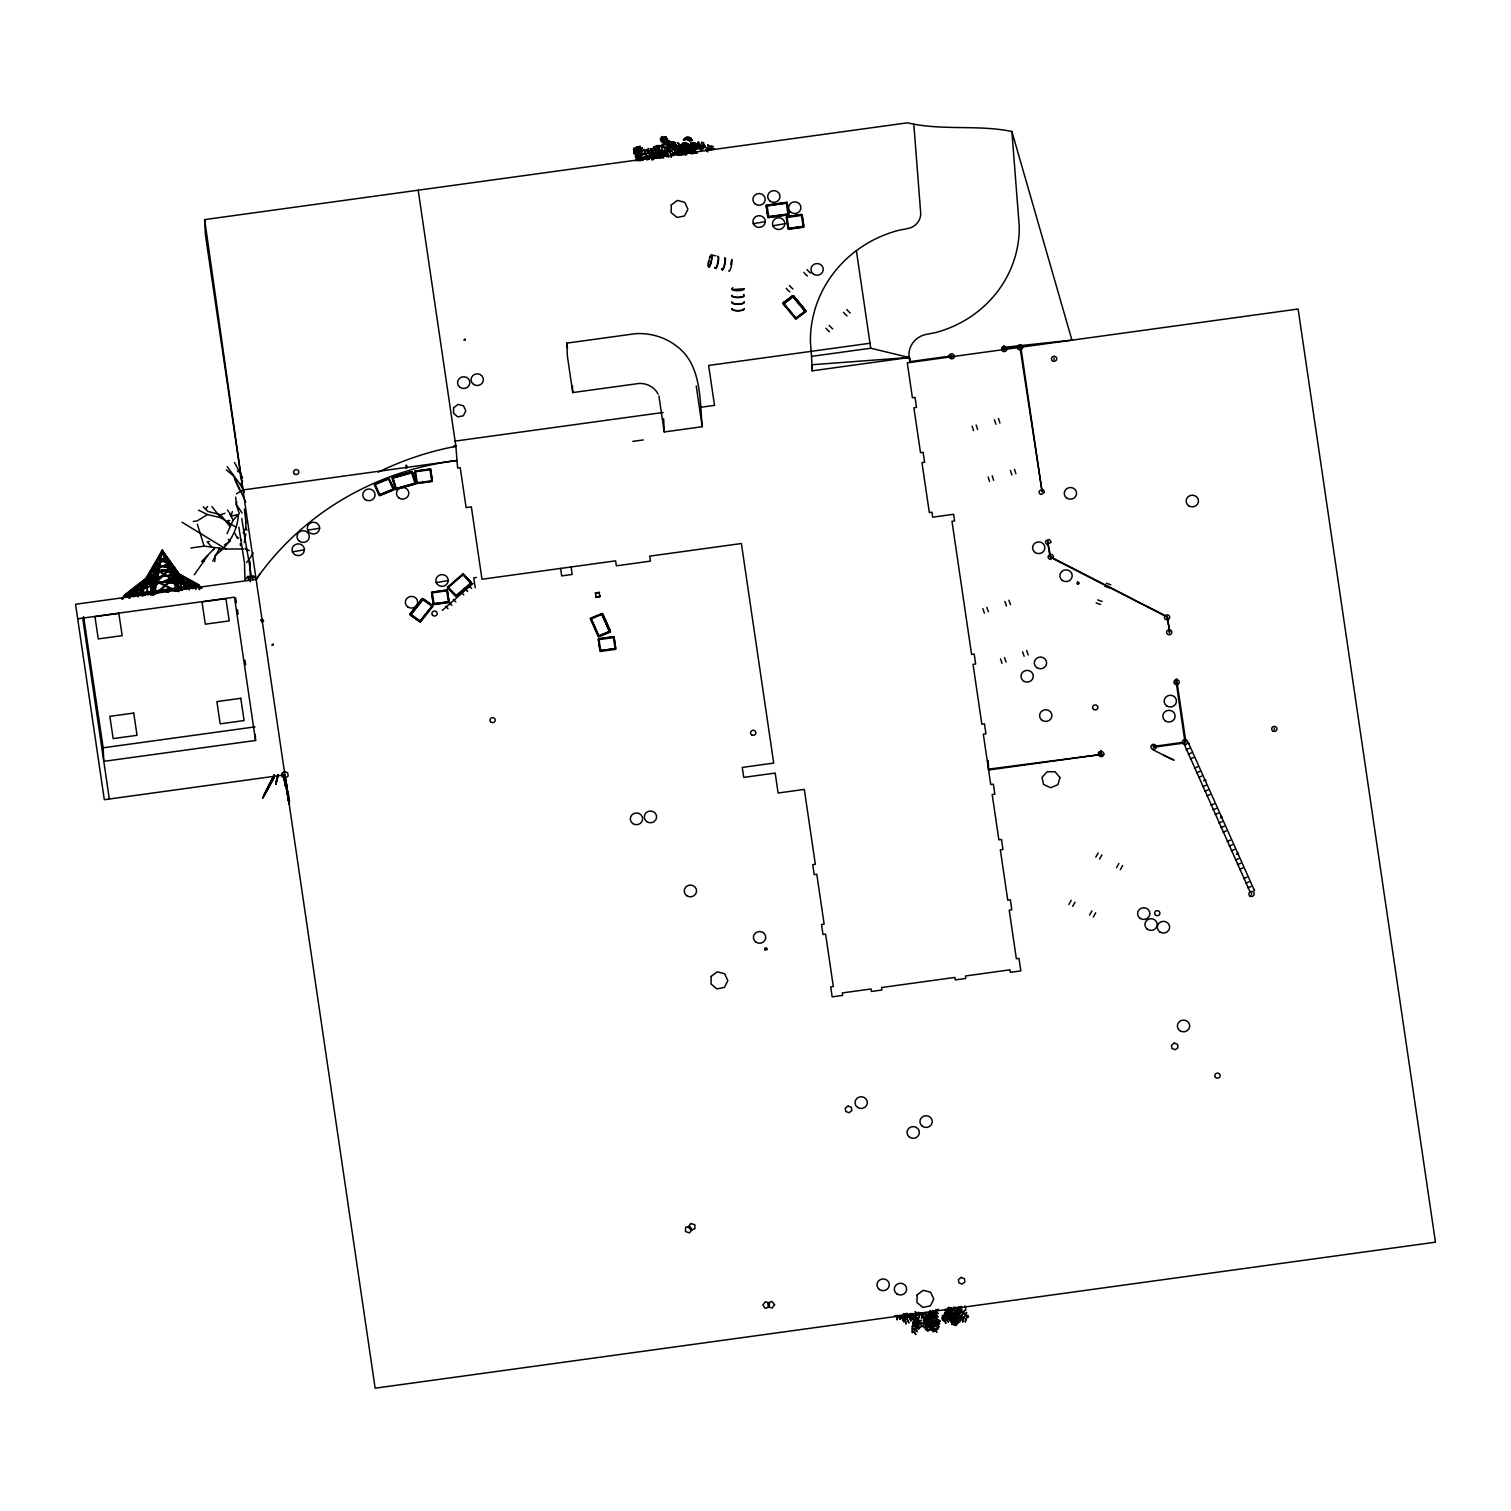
<?xml version="1.0" encoding="UTF-8"?>
<svg xmlns="http://www.w3.org/2000/svg" width="1511" height="1511" viewBox="0 0 1511 1511"><rect width="100%" height="100%" fill="white"/><g stroke="black" fill="none" stroke-linecap="round" stroke-linejoin="round"><path stroke-width="1.5" d="M250.259 581.811L250.108 562.602M677.004 155.104L677.022 154.084L679.629 155.142M688.091 147.077L690.508 148.531L689.318 146.85M150.666 594.314L150.987 585.021L145.944 579.714L148.248 595.07M150.836 595.617L151.213 584.323L146.321 579.053L149.57 573.368L152.838 595.277M156.162 568.986L155.765 580.092L153.536 577.108L153.744 566.568L157.824 570.648L155.954 579.903M156.351 568.419L156.596 561.072L157.937 570.044L153.858 565.888L156.426 561.374M242.024 512.928L236.434 504.466L236.793 501.898M214.732 561.639L215.204 555.293C228.652 545.905 237.491 530.928 238.436 514.477L231.089 516.176L232.335 511.568M245.783 533.836L244.272 542.676M135.499 595.542L136.236 587.401L132.25 590.518L130.607 596.751M135.99 594.087L136.632 587.118L138.105 596.939M667.05 156.917L668.145 154.386L668.731 157.238M650.013 157.73L650.108 156.747L647.01 159.354M1103.2 754.178L1100.933 756.293M142.544 596.203L145.585 578.826L124.544 595.164L121.749 598.828M159.184 570.157L162.187 550.363L145.604 578.77L124.544 595.164L124.733 596.354M955.877 1307.109L952.572 1310.056L954.499 1307.185M201.926 588.346L198.715 584.946L179.299 574.161L162.187 550.363L153.499 594.069L162.187 550.363L179.299 574.161L185.57 589.29M161.488 552.535L158.069 569.383L156.785 560.751L162.187 550.363L169.308 567.834L168.023 559.202L163.131 552.308M278.251 774.992L275.814 784.303L277.722 774.841L275.795 784.285L277.533 777.24M185.645 588.629L187.685 580.281L189.045 589.403M912.852 1313.437L912.625 1315.949L910.566 1316.515L911.322 1313.682L914.778 1316.157L914.079 1313.777M666.559 144.319L668.032 143.658L669.014 144.848M129.833 597.827L131.627 590.99L128.794 593.2L129.568 598.413M1204.191 780.016L1205.948 780.224L1203.908 780.809M730.682 264.406L731.758 259.382M953.913 1316.648L954.272 1318.178L955.386 1317.195M657.285 158.183L657.153 154.896L658.683 157.805L655.377 157.824M682.651 154.556L683.142 152.913L684.256 154.16M679.837 153.518L680.384 152.101L681.442 153.121M915.685 1314.797L915.307 1311.435M693.455 153.159L693.965 151.893L694.89 153.083M685.333 155.085L685.9 153.725L686.957 154.689M907.714 1313.909L908.413 1315.458L910.529 1313.663M638.001 160.846L639.417 159.052L639.417 160.6M677.457 148.852L677.495 150.949L678.439 148.739M652.204 160.015L652.752 158.768L653.904 159.599M269.751 783.472C285.825 756.463 250.467 822.305 269.751 783.472C244.99 834.015 294.588 734.025 264.066 795.202M227.084 533.553L233.147 520.143L238.436 514.477M912.077 1314.381L909.962 1313.682M689.148 146.813L688.563 149.06L689.998 146.189M693.927 152.989L694.833 149.608L691.679 153.574M945.735 1308.979L945.093 1310.301L946.453 1310.528L949.097 1308.148L947.737 1307.922M274.058 777.372L264.104 795.22L274.284 777.391M1071.223 900.273L1068.844 904.466M1098.176 852.903L1095.796 857.096M1075.001 902.199L1072.602 906.392M1101.953 854.848L1099.555 859.041M1091.943 910.906L1089.563 915.099M1118.895 863.536L1116.497 867.748M1095.702 912.833L1093.322 917.026M1122.654 865.482L1120.274 869.675M1077.607 582.037C1074.812 586.041 1082.254 582.944 1077.607 582.113M212.768 561.129L219.586 548.153M271.357 781.527L269.921 783.472M690.999 151.591L691.547 150.571L692.756 153.442M243.139 533.119L245.915 528.113L246.992 530.304M654.357 157.899L656.057 157.503M162.206 551.647L157.635 559.693L166.909 558.428L162.187 550.363L178.109 590.65L162.187 550.363M1050.787 556.917L1167.04 616.601L1169.684 632.184L1167.493 617.206L1049.918 557.03L1047.709 542.071L1050.919 557.748M244.366 492.284L240.476 484.823L242.629 481.121M1002.057 347.568L1001.736 350.061A2.644 2.512 -2.6 0 0 1005.193 351.383L1005.797 351.062A2.644 2.512 -2.6 0 0 1006.798 349.381L1005.759 347.058A2.644 2.512 -2.6 0 0 1002.057 347.568L1071.941 340.164L1011.879 131.476C977.447 124.393 941.58 130.966 907.525 122.807L204.646 219.605L205.307 234.073L375.144 1388.193L1435.45 1242.174L1298.119 309.018L907.28 362.848L912.417 397.771L915.043 397.412L916.516 407.384L913.891 407.762L920.501 452.658L923.127 452.299L924.6 462.29L921.974 462.649L929.322 512.55L931.928 512.191L932.665 517.178L953.63 514.288L954.612 520.936L951.987 521.295L971.573 654.376L974.198 654.017L975.653 663.99L973.046 664.349L981.848 724.241L984.473 723.882L985.946 733.855L983.321 734.214L990.725 784.53L993.35 784.171L994.824 794.163L992.198 794.522L998.865 839.852L1001.491 839.474L1002.945 849.465L1000.339 849.824L1007.743 900.14L1010.349 899.782L1011.822 909.754L1009.216 910.113L1016.374 958.767L1018.981 958.408L1020.832 970.893L1010.349 972.328L1009.971 969.835L965.435 975.974L965.793 978.467L955.311 979.902L954.952 977.409L881.593 987.514L881.952 990.007L871.469 991.462L871.11 988.968L842.288 992.935L842.647 995.428L832.164 996.863L830.71 986.891L833.316 986.532L825.61 934.138L822.985 934.497L821.531 924.505L824.137 924.146L816.79 874.246L814.183 874.605L812.71 864.632L815.336 864.273L804.305 789.422L778.108 793.029L775.181 773.065L743.733 777.391L742.26 767.418L773.708 763.093L741.391 543.526L649.692 556.142L650.429 561.129L616.356 565.832L615.619 560.845L481.99 579.242L471.356 506.884L466.106 507.602L460.232 467.673L457.606 468.051L455.85 446.085L418.188 190.197M930.757 1317.875L931.418 1316.761L928.302 1316.818L927.622 1317.932L928.849 1318.461M660.723 157.22L661.27 156.332L657.304 157.767M248.39 560.581L253.262 552.988M246.539 562.621L247.483 561.167M599.451 595.75C602.53 597.072 593.785 598.262 596.467 596.165M194.333 574.803L207.762 555.481M284.88 774.822L104.316 799.697L75.55 604.249L256.133 579.374L260.062 573.821M122.429 599.357L125.451 595.466L144.848 595.372M660.118 154.689L660.93 152.441L658.89 155.104M239.38 513.702L236.188 504.542L235.735 497.1M422.702 599.716L411.03 614.524L422.702 599.584L431.863 606.251L419.624 621.474L410.482 614.92L419.888 621.134M423.231 598.772L432.373 605.307M681.518 155.217L682.047 153.159L679.591 153.461L678.042 151.78L680.687 152.347L680.422 155.199M682.972 154.877L685.144 153.555L685.333 154.689M650.353 157.918L651.184 156.898L648.483 156.634M205.553 509.113L207.63 506.525M213.089 550.023L214.6 548.191L201.643 561.506L204.363 561.091M651.675 159.562L652.865 158.145M652.676 159.467L653.583 158.391M649.352 159.524L649.352 157.786L647.709 157.937L647.709 159.675M929.624 1319.84L932.778 1319.802M599.036 592.916L600.15 596.562M652.922 157.087L655.151 156.502L651.751 157.087L653.243 159.467M664.481 156.219L665.426 155.293L666.162 156.521M926.149 1324.448L923.863 1327.791L927.263 1325.638L926.205 1322.767L929.605 1320.633L927.32 1323.976M930.228 1325.902L929.945 1327.791M930.568 1310.528L929.567 1311.416L933.061 1312.096L934.062 1311.208L932.797 1310.415M157.465 592.841L165.247 586.041L175.446 591.33M442.345 610.35L457.323 597.261M458.135 596.543L473.113 583.454M448.503 587.552L456.813 595.957L471.168 583.454L456.228 595.598L470.582 583.095L462.857 574.917L447.842 587.855L455.566 595.901L448.181 587.571M463.499 574.218L471.224 582.264M689.507 152.12L688.6 152.894L689.696 153.612L691.339 152.762M657.795 155.463L656.095 157.654L658.229 156.842M125.829 594.975L162.093 582.151L179.299 574.161L198.715 584.946L199.414 589.554L198.715 584.946L124.544 595.164M129.908 591.802L132.741 589.592L135.707 590.971L129.606 592.048L127.207 593.917L134.573 591.349M138.521 585.097L142.204 582.245L152.687 580.81M783.284 303.824L795.938 318.103L804.966 311.209L793.029 296.685L784.001 303.579L793.029 296.817L804.966 311.209M932.759 1321.351L933.855 1320.557L931.116 1319.519M690.905 149.835L689.753 150.609L691.113 151.327L694.758 150.496L693.398 149.778M287.26 786.532L287.052 791.594L284.616 776.522L286.278 786.815M694.72 152.875L696.08 153.159M902.974 1315.552L899.782 1315.533M287.052 791.594L289.168 804.23L286.108 786.608M224.308 544.961L230.163 541.278L228.331 539.446M235.962 527.226L220.625 517.669L207.385 514.533L197.28 520.842L193.351 521.484M236.415 493.889L243.611 489.47M152.403 595.013L159.713 590.574L126.527 595.145L145.339 595.051M153.782 594.824L161.639 590.045L168.269 592.274M286.901 784.058C284.087 781.565 290.868 797.997 289.168 804.23L287.166 788.912M1188.911 743.998L1188.232 742.449L1254.583 890.867L1253.884 889.337M688.298 153.291L689.337 152.705M912.077 1313.626L910.963 1314.154L911.794 1315.288L914.873 1315.344M172.122 577.995L178.865 574.822L182.094 576.616M959.221 1308.602L960.448 1308.035M374.577 484.691L379.053 494.739M389.196 478.723L393.653 488.771M388.591 479.119L375.181 484.578L379.998 495.249L393.389 489.791L388.591 479.251M393.068 489.281L379.658 494.626M379.828 494.871L393.219 489.394M601.869 614.429L591.33 618.868L598.904 635.867L609.443 631.428L601.869 614.429L609.443 631.428M1186.192 749.569L1189.44 748.247M1188.269 754.197L1191.518 752.875M1190.328 758.843L1193.577 757.521M1194.464 768.098L1197.713 766.776M1196.523 772.744L1199.772 771.403M1198.582 777.372L1201.831 776.05M1202.718 786.645L1205.967 785.304M1204.796 791.273L1208.044 789.951M1206.855 795.9L1210.103 794.578M1210.991 805.174L1214.24 803.852M1213.05 809.802L1216.298 808.479M1215.108 814.448L1218.357 813.107M1220.435 817.885C1220.85 814.051 1223.872 819.038 1220.699 817.149M1218.905 822.928L1222.153 821.606M1220.964 827.575L1224.212 826.234M1223.041 832.202L1226.29 830.88M1227.159 841.457L1230.407 840.135M1229.236 846.103L1232.485 844.781M1231.295 850.731L1234.544 849.409M1236.621 854.168C1238.397 850.561 1239.511 856.435 1236.848 853.488M1235.431 860.005L1238.68 858.682M1237.49 864.632L1240.739 863.31M1239.568 869.259L1242.797 867.937M1243.685 878.533L1246.934 877.211M1245.763 883.161L1249.011 881.838M1247.822 887.807L1251.07 886.466M909.49 1314.098L910.774 1313.588M659.193 157.408L660.628 158.032M250.071 577.769L254.056 576.333L256.7 579.506M147.096 587.024L136.67 590.631L133.384 589.12L137.388 585.985L148.021 586.702L133.686 588.874M915.08 1313.607L916.459 1313.135L915.383 1311.945M277.042 779.657L277.042 779.657A290.055 22.231 -78.7 0 0 277.911 774.935L277.59 774.879M203.229 506.752L207.857 511.455L220.549 514.684L225.026 513.249M240.589 540.371L241.609 540.05M392.992 477.91L411.653 472.716L415.053 483.86L396.411 489.073L393.011 478.043L411.653 472.716M414.826 483.331L396.184 488.525L414.939 483.463M175.144 591.311L196.732 585.475L163.547 590.045L169.005 591.878M176.22 591.33L197.809 585.494L200.661 588.516M684.899 139.05C681.159 138.861 688.884 139.352 685.616 138.842M209.443 541.486L207.177 541.882L211.842 547.133M753.366 223.666L765.246 221.645M772.952 225.762L784.813 223.722M307.715 530.229L319.595 528.208M292.511 551.855L304.372 549.834M436.301 582.604L448.181 580.564M283.029 774.048L285.56 786.06L284.54 775.766L285.579 786.041M283.822 775.974L285.485 786.06L283.671 775.804M965.869 1310.15L965.189 1305.957M190.877 548.002L204.079 546.113L225.97 549.003L243.573 549.003M766.228 205.76L767.815 216.564M767.116 205.893L786.324 203.116L788.024 214.638L768.816 217.282L767.116 205.76L786.324 203.116M787.193 202.871L788.78 213.674M768.759 216.866L787.968 214.222M786.438 217.395L788.024 228.199M802.152 215.223L803.758 226.046M803.153 226.537L788.685 228.388L803.096 226.386M463.745 340.126L464.954 339.956M658.097 394.107C654.565 387.137 646.632 382.963 638.907 383.473L572.745 392.577L567.418 356.407L566.814 343.129L635.583 333.667C650.202 332.798 665.104 337.142 676.682 346.17C701.52 364.642 699.706 398.961 702.218 426.725L664.236 431.957L658.947 395.976M869.996 343.243L708.64 365.454L714.514 405.382L700.5 407.309M909.698 357.786L909.905 362.489L909.169 357.484L812.219 370.837L811.558 356.369L870.733 348.229L909.169 357.484A21.607 20.587 -2.6 0 1 927.565 334.177L935.876 332.496A113.778 108.395 -2.6 0 0 1019.283 226.763L1011.879 131.476M909.773 361.658L951.703 355.878M455.113 441.099L663.102 412.465M632.807 441.363L643.27 439.928M414.939 471.696L416.526 482.5M430.673 469.524L432.259 480.347M417.206 482.689L431.655 480.838M190.254 581.131L175.937 582.906L186.835 579.242L190.537 581.301L187.024 583.756L176.844 582.982M196.751 586.4L127.566 596.524M77.684 618.792L234.469 597.204L255.548 740.466L103.787 761.355L103.182 747.794L83.596 616.639M476.381 577.466L473.774 577.825L475.247 587.817M431.655 592.709L433.26 603.531M446.727 590.782L432.335 592.898L434.035 604.268L448.446 602.285L446.746 590.914M447.388 590.555L448.975 601.359M433.978 603.852L448.389 601.869L433.921 603.569M595.957 596.939L600.15 596.354M271.697 645.178L272.924 645.008M598.375 639.569L599.98 650.372M614.108 637.396L615.695 648.2M615.053 648.559L600.641 650.542L615.09 648.71M103.182 747.794L254.925 726.885M1153.592 745.773L1153.648 747.246L1185.096 742.921L1176.162 682.198L1176.899 679.006M1098.497 752.516L1101.179 752.724M1098.629 753.347L1101.066 752.157M988.458 769.156L1101.255 754.461L988.591 769.987L988.156 760.467M184.909 579.261L186.476 579.053L175.182 582.849L164.642 582.056M732.174 289.545L744.035 288.809M897.024 1315.42L898.082 1315.382M229.748 520.577L227.783 520.596L230.012 526.546L220.549 514.684M681.14 146.34L678.439 144.433L680.724 145.396M958.333 1306.864L958.673 1310.188L957.577 1308.507M659.136 157.333L663.707 158.051M906.657 357.408L909.169 357.484L811.747 364.755L812.219 370.837M930.153 1316.799L932.419 1317.819L929.869 1318.499M674.057 155.444L670.204 155.765L671.564 156.728M659.891 156.54L658.022 154.349L659.873 155.576M1174.255 760.165L1163.451 755.198M712.04 255.113L715.836 255.888M639.153 160.412L640.4 160.676M1110.755 584.795L1106.335 583.189M1109.187 587.817L1104.768 586.211M1102.105 601.51L1097.685 599.905M1100.537 604.513L1096.117 602.908M697.213 151.95L695.721 152.233L697.081 153.329M920.577 1314.06L918.329 1312.209M245.084 548.455L249.277 550.627M1172.876 759.75L1152.591 749.588M649.428 159.184L646.122 158.693L646.784 159.92M219.265 549.437L221.569 550.476M708.772 150.628L705.41 149.891L707.752 151.893M904.881 1313.833L906.014 1314.381M238.625 538.105L236.679 536.972M237.586 538.426L234.904 533.402M198.583 510.17L207.385 514.533M935.687 1309.603L938.331 1310.075L938.123 1309.055M195.41 584.209L197.639 585.437M197.507 585.173L162.187 582.188L145.642 578.732L179.261 574.142L181.622 589.838M596.052 593.332L599.565 592.369L595.372 592.935L595.957 597.147M691.018 139.56L692.51 140.466L686.957 138.918L691.188 140.693L689.904 139.881M688.959 139.258L687.467 138.351L692 139.484L687.977 137.803L689.205 138.596M182.057 522.239L225.97 549.003M237.321 470.922L240.287 472.735M947.624 1309.338L948.681 1309.999L948.832 1307.015M644.253 158.919L642.685 160.6M691.49 152.082L692.718 153.914M902.596 1315.401L903.672 1316.175L903.54 1313.682M411.011 614.391L420.171 620.927M227.519 510L230.635 514.665M226.31 469.827L233.412 475.814L245.802 502.086M894.606 1315.76L896.325 1316.648L896.099 1315.665M728.699 270.903L728.963 271.187A6.176 1.284 -78.4 0 0 731.116 266.994A6.176 1.284 -78.4 0 0 731.928 260.062M240.136 475.606L242.516 478.043M471.621 588.61L469.203 585.607M462.555 574.482L448.2 586.967M905.278 1314.287L908.81 1316.874L908.791 1315.307M662.347 154.349L659.721 152.592L661.1 155.539M783.982 303.447L795.938 318.103M211.861 506.544L220.625 517.669M692.378 153.253L690.98 152.233L691.452 153.65M142.412 594.597L136.991 587.269L138.351 596.392M227.198 466.672L240.476 484.823M668.674 147.247C671.526 150.193 663.272 149.343 669.203 148.191L667.031 147.606M229.861 514.08L233.147 520.143M234.507 462.498L242.27 476.966M909.792 1313.814L910.434 1315.08L909.244 1315.401L906.732 1313.191M195.58 588.761L192.52 582.604L195.146 584.058L195.92 589.271M194.749 587.911L191.954 582.283L188.252 580.243L190.896 587.911M911.057 1313.493L911.549 1314.608M1184.718 745.301L1192.632 763.055M1192.972 763.829L1200.905 781.584M1201.245 782.358L1209.159 800.112M1209.499 800.887L1225.345 836.414M1225.685 837.188L1233.599 854.943M1233.939 855.717L1241.872 873.49M1242.212 874.246L1250.126 892.019M601.699 613.919L591.141 618.226M388.233 478.213L374.841 483.671M245.915 548.493L246.784 550.438M235.017 479.705L239.418 489.772M244.404 509.075L246.01 522.844M162.433 553.196L168.458 568.891M1010.481 604.664L1008.914 600.207M1028.16 654.962L1026.592 650.504M1006.477 605.949L1004.909 601.491M1024.137 656.246L1022.569 651.808M988.402 611.785L986.834 607.328M1006.062 662.082L1004.513 657.625M984.398 613.088L982.83 608.631M1002.057 663.386L1000.49 658.928M901.67 1315.231L901.991 1318.196L898.705 1317.195L900.783 1318.782L900.122 1315.325M190.159 586.608L187.912 580.035L189.366 589.876M999.904 423.042L998.488 418.547M1015.902 473.85L1014.485 469.354M995.862 424.213L994.446 419.718M1011.86 475.021L1010.443 470.525M977.617 429.502L976.182 425.007M993.596 480.309L992.179 475.814M973.556 430.673L972.14 426.178M989.554 481.48L988.137 476.985M197.355 524.241L204.079 546.113M170.195 566.323L168.382 559.731L171.064 563.509L169.553 568.438L168.212 559.486L170.139 566.512M170.384 567.022L173.312 577.674L173.973 574.293L171.291 564.151L169.78 569.005L173.161 577.523L170.327 567.211M179.28 588.062L177.467 581.376L179.28 575.124L181.566 590.48M179.507 589.422L177.146 580.753L178.902 574.577L175.522 569.798L178.789 591.689M951.779 1307.827L951.817 1311.529L950.117 1308.318M286.448 789.025L289.092 804.211M241.798 518.5C244.763 538.539 248.541 557.918 251.6 578.052L247.615 576.635L244.971 579.827L244.48 562.923L238.87 527.075M285.919 784.322L285.182 779.317M235.697 598.035L236.377 602.643M237.416 609.537L238.096 614.146M244.971 660.175L245.651 664.764M191.67 582.132L192.634 588.667M191.387 581.962L192.35 588.497M145.585 578.826L147.927 594.484M132.874 590.027L133.837 596.562M132.552 590.272L133.535 596.807M1274.226 728.075L1274.453 729.737M1251.391 893.133L1251.637 894.795M1177.031 682.084L1185.852 741.958L1153.535 746.415L1153.46 744.942M1166.926 616.431L1167.172 618.112M1169.136 631.409L1169.382 633.071M1176.483 681.31L1176.729 682.972M1153.479 746L1153.724 747.662M1053.998 357.937L1054.244 359.599M1020.832 347.209L1042.118 491.925L1019.831 346.491L1004.116 348.663L1003.965 345.585M1048.03 541.165L1048.275 542.827M1004.022 346.926L1004.154 348.021M1004.041 348.248L1004.286 349.91M951.647 355.463L951.892 357.125M988.1 760.977L988.232 762.073M988.156 762.583L988.288 763.678M988.232 764.188L988.364 765.284M988.307 765.794L988.44 766.908M909.622 358.296L909.754 359.391M856.378 250.637L870.733 348.229M786.249 202.568L767.04 205.213M696.231 385.966L702.218 426.725M613.334 636.66L598.923 638.643M615.166 649.126L613.447 637.623L599.036 639.606L600.755 651.109M566.814 343.129L567.494 347.662M571.082 566.965L572.178 574.463L561.695 575.899L560.6 568.419M465.01 338.766L465.18 339.937M429.955 469.203L415.544 471.186M446.67 590.234L432.259 592.218M272.962 643.818L273.151 644.97M82.708 618.112L109.34 798.998M286.467 784.039L286.826 786.475M204.646 219.605L242.969 489.961L456.511 460.553A283.52 270.11 -2.6 0 0 256.133 579.374M285.995 779.185L286.353 781.716M285.485 779.128L286.202 784.171A47.275 1.379 82.2 0 0 287.26 791.481M249.542 560.6L250.014 564.17M248.068 576.163L248.465 580.356M245.651 521.918L245.915 528.113M913.815 124.28L920.728 213.485A15.884 15.129 -2.6 0 1 909.093 228.237L898.025 230.484A119.52 113.854 -2.6 0 0 810.406 341.524L811.558 356.369M240.325 543.62L240.438 545.679M1176.03 679.119L1176.162 682.198M1100.971 750.287L1101.255 754.461M1098.478 752.251L1098.686 754.82M787.911 214.071L768.702 216.583M744.016 288.507L744.054 288.998A6.176 1.87 -0.5 0 1 738.803 290.679A6.176 1.87 -0.5 0 1 732.249 289.621L731.815 289.149A6.176 1.87 -0.5 0 1 732.967 287.751M663.631 418.698L664.236 431.957M572.442 385.947L572.745 392.577M467.673 591.5L465.294 589.026M463.764 594.918L461.384 592.444M455.793 601.888L453.413 599.414M451.883 605.307L449.504 602.832M447.974 608.706L445.594 606.232M406.705 465.369L406.818 468.051M406.025 465.18L406.176 468.391M255.283 734.44L255.548 740.466M252.866 575.559L252.998 579.733M378.298 472.169A293.908 275.248 -40.4 0 1 455.888 446.331M1103.748 754.291A3.532 0.944 -31.8 0 1 1100.971 756.539M717.744 256.284A6.176 1.284 -78.4 0 1 717.385 264.179A6.176 1.284 -78.4 0 1 714.779 267.409M711.398 254.981A6.176 1.284 -78.4 0 1 711.417 261.327A6.176 1.284 -78.4 0 1 708.905 267.069A6.176 1.284 -78.4 0 1 708.905 260.723M709.263 259.174A6.176 1.284 -78.4 0 1 710.151 256.549M724.789 257.947A6.176 1.284 -78.4 0 1 723.939 266.295A6.176 1.284 -78.4 0 1 721.54 268.807M711.152 255.151A5.95 1.247 -78.4 0 1 711.152 261.271A5.95 1.247 -78.4 0 1 708.735 266.805A5.95 1.247 -78.4 0 1 708.735 260.704M709.49 257.814A5.95 1.247 -78.4 0 1 710.378 255.793M718.159 256.36A6.176 1.284 -78.4 0 1 717.801 264.255A6.176 1.284 -78.4 0 1 715.213 267.504M725.204 258.041A6.176 1.284 -78.4 0 1 724.355 266.389A6.176 1.284 -78.4 0 1 721.956 268.882M744.149 302.162A6.176 1.87 -0.5 0 1 738.124 304.353A6.176 1.87 -0.5 0 1 731.91 302.313M744.205 308.471A6.176 1.87 -0.5 0 1 738.18 310.662A6.176 1.87 -0.5 0 1 731.966 308.622M744.092 295.438A6.176 1.87 -0.5 0 1 738.067 297.629A6.176 1.87 -0.5 0 1 731.853 295.589M743.998 309.151A5.95 1.813 -0.5 0 1 737.406 310.794A5.95 1.813 -0.5 0 1 732.174 308.83M744.149 301.747A6.176 1.87 -0.5 0 1 738.124 303.938A6.176 1.87 -0.5 0 1 731.91 301.898M743.639 294.551A6.176 1.87 -0.5 0 1 738.86 297.195A6.176 1.87 -0.5 0 1 731.834 295.174M789.819 291.887A5.119 1.02 47.9 0 1 786.306 288.355M793.011 288.998A5.119 1.02 47.9 0 1 789.497 285.466M829.52 331.778A5.119 1.02 47.9 0 1 826.007 328.246M832.712 328.888A5.119 1.02 47.9 0 1 829.199 325.356M850.277 313.023A5.119 1.02 47.9 0 1 846.764 309.472M847.085 315.893A5.119 1.02 47.9 0 1 843.572 312.361M810.576 273.113A5.119 1.02 47.9 0 1 807.063 269.581M807.384 276.003A5.119 1.02 47.9 0 1 803.871 272.471M656.246 145.679L656.851 147.398L657.493 145.604L656.246 145.679M658.456 145.66L659.325 148.116L660.213 145.547L658.456 145.66M661.157 145.811L662.007 148.89L662.895 145.679L662.026 144.697L661.157 145.811M663.839 147.077L664.689 149.665L665.577 146.964L663.839 147.077M666.521 148.399L667.39 150.439L668.259 148.286L666.521 148.399M646.84 149.797L647.822 150.514L648.842 148.361L646.84 149.797M453.64 407.762L453.546 413.315L457.852 416.885L463.31 415.789L465.822 410.86L463.48 405.798L458.079 404.419L453.64 407.762M671.262 204.986L671.13 212.579L677.022 217.471L684.502 215.96L687.939 209.217L684.747 202.285L677.325 200.396L671.262 204.986M711.171 976.427L711.039 984.02L716.913 988.912L724.392 987.42L727.83 980.658L724.638 973.726L717.234 971.837L711.171 976.427M917.101 1294.908L916.969 1302.52L922.862 1307.412L930.342 1305.901L933.779 1299.139L930.587 1292.207L923.164 1290.337L917.101 1294.908M648.011 151.742L647.992 153.102L649.39 152.743L650.863 149.683L648.011 151.742M153.329 577.75L152.97 594.597L149.759 573.047L153.329 577.75M153.574 566.379L153.348 576.862L150.061 572.518L153.574 566.379M153.518 577.995L153.197 593.483L155.746 580.923L153.518 577.995M950.306 1315.042L952.799 1316.685L950.306 1315.042L952.761 1313.191L950.211 1315.137M960.052 1310.301L960.996 1312.228L962.073 1309.074L960.052 1310.301M903.729 1315.665L905.335 1319.046L907.016 1319.481L907.053 1317.989L903.729 1315.665M951.93 1323.296L951.873 1324.599L954.876 1320.047L951.93 1323.296M934.44 1323.542L936.518 1325.487L934.44 1323.542M656.038 150.496L655.982 151.742L657.455 150.987L659.042 147.738L656.038 150.496M650.561 156.823L650.504 158.221L651.959 157.824L653.507 154.632L650.561 156.823M769.458 1303.162L769.269 1307.204L765.17 1308.318L762.828 1304.937L765.473 1301.764L769.458 1303.162M639.701 153.933L640.985 154.651L642.402 152.932L639.701 153.933M685.654 1227.423L685.446 1231.465L689.413 1232.9L692.076 1229.727L689.753 1226.346L685.654 1227.423M964.604 1313.871L965.548 1315.798L966.776 1312.417L964.604 1313.871M668.315 150.42L669.354 152.97L670.62 151.78L669.26 149.079L672.471 151.346L668.315 150.42M668.523 142.261L670.544 142.015L668.523 142.261M923.599 1319.953L924.713 1321.143L926.054 1318.725L923.599 1319.953M925.563 1316.44L926.677 1317.649L928.018 1315.212L925.563 1316.44M657.436 156.88L659.457 157.73L658.494 156.615L656.076 157.238L659.684 155.387L657.549 157.068L656.945 156.162L658.928 155.879L657.606 156.917M947.491 1318.121L950.155 1320.595L947.491 1318.121M689.45 144.924L691.641 146.246L689.45 144.924M962.394 1311.982L962.243 1313.814L963.357 1313.909L964.736 1310.301L962.394 1311.982M707.809 144.999L709.906 146.907L707.809 144.999M959.145 1307.109L960.165 1308.28L961.43 1306.429L959.145 1307.109M913.909 1331.55L915.76 1334.402L913.909 1331.55M662.026 151.78L661.894 153.083L663.102 152.989L664.613 150.288L662.026 151.78M677.4 142.714L678.855 143.828L677.4 142.714M948.474 1312.927L949.229 1314.003L950.4 1311.831L948.474 1312.927M649.447 154.084L649.258 155.652L650.844 155.085L652.828 151.402L649.447 154.084M685.711 150.042L687.751 150.987L685.711 150.042M687.354 149.608L689.356 150.798L687.354 149.608M917.007 1313.305L919.387 1316.855L917.007 1313.305M927.206 1330.435L928 1331.285L929.189 1329.321L927.206 1330.435M656.454 150.439L656.246 151.818L657.531 151.648L659.23 148.739L656.454 150.439M925.62 1328.433L925.412 1329.774L926.734 1329.642L928.453 1326.847L925.62 1328.433M927.584 1324.939L927.376 1326.261L928.698 1326.129L930.417 1323.334L927.584 1324.939M946.094 1319.67L948.53 1321.936L946.094 1319.67M952.327 1315.08L952.855 1316.44L953.97 1314.041L952.327 1315.08M640.343 158.995L640.097 160.412L641.873 160.09L644.102 156.917L640.343 158.995M688.279 151.799L688.789 153.329L689.923 151.1L688.279 151.799M144.829 580.734L142.733 592.746L141.354 583.435L144.829 580.734M923.901 1323.126L923.674 1324.505L925.015 1324.335L926.847 1321.426L923.901 1323.126M925.865 1319.632L925.62 1320.992L926.98 1320.822L928.812 1317.913L925.865 1319.632M966.813 1315.968L966.568 1317.328L968.532 1317.214L967.909 1315.25L966.813 1315.968M915.42 1315.514L917.611 1318.763L915.42 1315.514M954.423 1310.868L955.198 1311.812L956.539 1309.81L954.423 1310.868M156.974 581.773L154.575 594.446L164.605 585.72L156.974 581.773M158.957 571.441L157.182 580.753L163.755 574.331L158.957 571.441M635.961 147.511L638.152 146.624L635.961 147.511M658.947 151.44L658.664 152.875L660.024 152.63L661.931 149.513L658.947 151.44M174.993 569.08L174.029 574.029L171.366 563.924L174.993 569.08M174.199 575.143L173.538 578.467L178.128 590.045L174.199 575.143M175.333 569.534L174.256 574.86L178.544 591.065L175.333 569.534M636.924 148.777L638.209 149.495L640.041 147.511L636.924 148.777M948.889 1316.572L951.118 1318.65L948.889 1316.572M638.907 152.139L640.192 152.838L642.156 150.779L638.907 152.139M187.213 579.657L185.286 587.552L183.832 577.788L187.213 579.657M935.592 1330.605L936.744 1332.022L935.592 1330.605M690.829 148.985L692.076 150.609L690.829 148.985M260.987 620.001L262.102 622.154L263.632 621.097L262.801 619.491L260.987 620.001M764.698 948.379L764.906 950.155L767.342 949.475L766.511 947.869L764.698 948.379M637.113 147.946L636.811 149.06L638.19 148.72L640.173 146.133L637.113 147.946M949.305 355.349L949.324 357.295A2.644 2.512 -2.6 0 0 952.799 358.617L953.384 358.277A2.644 2.512 -2.6 0 0 954.385 356.596L953.365 354.273A2.644 2.512 -2.6 0 0 949.645 354.783L949.305 355.349M1017.507 346.397L1017.337 347.681A2.644 2.512 -2.6 0 0 1020.322 349.815L1021.587 349.305A2.644 2.512 -2.6 0 0 1022.569 346.963L1021.549 345.301A2.644 2.512 -2.6 0 0 1017.847 345.811L1017.507 346.397M1044.309 492.284L1041.362 494.475A2.644 2.512 -2.6 0 1 1039.228 491.037L1042.004 489.47A2.644 2.512 -2.6 0 1 1044.309 492.284M1050.787 542.298L1047.822 544.508A2.644 2.512 -2.6 0 1 1045.706 541.07L1048.483 539.503A2.644 2.512 -2.6 0 1 1050.787 542.298M1053.413 557.219L1050.466 559.41A2.644 2.512 -2.6 0 1 1048.332 555.972L1051.108 554.405A2.644 2.512 -2.6 0 1 1053.413 557.219M932.098 1318.801L933.722 1321.218L932.098 1318.801M638.02 150.137L637.585 151.723L639.55 151.232L642.383 147.53L638.02 150.137M1059.929 777.579L1057.927 784.643L1050.636 787.722L1043.553 784.473L1042.023 777.353L1047.18 771.724L1055.15 771.819L1059.929 777.579M909.093 1317.252L910.906 1321.143L911.926 1317.101L913.475 1317.875L911.435 1319.991L909.093 1317.252M639.757 155.879L639.266 157.522L641.287 156.955L644.309 153.102L639.757 155.879M687.241 149.343L688.336 150.496L687.241 149.343M953.554 1307.487L954.933 1312.965L953.554 1307.487M919.689 1312.7L919.67 1315.647L921.351 1313.21L919.689 1312.7M921.786 1315.023L921.54 1318.669L923.467 1315.533L922.975 1314.154L921.786 1315.023M923.901 1317.328L923.448 1321.615L925.563 1317.838L925.166 1316.251L923.901 1317.328M926.149 1319.141L925.96 1322.635L927.83 1319.67L927.338 1318.329L926.149 1319.141M928.491 1320.822L928.377 1323.258L929.681 1321.181L928.491 1320.822M700.67 149.003L701.595 149.91L703.408 148.191L700.67 149.003M956.765 1319.764L957.143 1321.275L958.786 1318.895L956.765 1319.764M654.339 148.645L655 149.967L656.775 148.021L654.339 148.645M913.664 1319.84L913.721 1321.483L914.892 1319.858L913.664 1319.84L912.795 1323.277L915.175 1320.52L914.929 1319.065L913.607 1319.726M907.204 1319.16L908.885 1322.729L907.204 1319.16M956.501 1312.058L956.18 1315.703L958.408 1312.115L957.88 1310.887L956.501 1312.058M958.635 1314.192L957.124 1318.461L954.933 1319.481L956.765 1316.95L957.993 1318.782L959.485 1317.29L960.127 1312.7L958.635 1314.192M960.788 1316.308L959.825 1321.766L958.182 1323.05L958.087 1321.521L961.43 1319.991L962.375 1314.532L960.788 1316.308M963.168 1317.762L962.583 1322.144L964.622 1316.345L963.168 1317.762M965.661 1319.009L965.265 1322.087L966.7 1318.026L965.661 1319.009M954.329 1316.27L954.895 1317.479L956.727 1315.269L954.329 1316.27M638.095 150.344L637.718 151.364L639.38 151.043L641.835 148.664L638.095 150.344M912.228 1331.531L912.266 1332.702L913.248 1331.455L912.228 1331.531M639.153 152.762L638.416 154.632L644.423 149.362L639.153 152.762M912.191 1328.868L912.228 1330.511L913.626 1328.736L912.191 1328.868M655.642 155.406L657.965 154.651L655.547 155.029L653.394 153.159L656.208 153.442L655.642 155.406M952.534 1315.08L953.12 1316.308L955.122 1313.947L952.534 1315.08M908.659 1316.383L909.169 1317.498L910.642 1316.232L908.659 1316.383M912.946 1322.994L912.984 1324.656L914.476 1322.824L912.946 1322.994M910.982 1315.344L912.493 1318.593L910.982 1315.344M956.463 1308.054L957.558 1312.436L956.463 1308.054M959.126 1308.583L959.901 1311.642L959.126 1308.583M680.554 148.21L681.291 154.009L680.554 148.21M947.227 1315.042L947.17 1316.969L948.681 1315.231L947.227 1315.042M949.002 1316.327L948.738 1318.744L950.476 1316.534L949.002 1316.327M950.797 1317.611L950.343 1320.463L952.251 1317.8L950.853 1317.498L950.06 1319.934L952.27 1317.838L951.93 1316.799L950.797 1317.611M952.742 1318.574L952.516 1320.86L954.196 1318.763L952.742 1318.574M954.744 1319.424L954.612 1321.03L955.783 1319.556L954.744 1319.424M677.608 152.309L678.647 154.273L677.608 152.309M902.35 1318.366L903.937 1321.785L902.35 1318.366M664.368 136.859L666.37 137.237L664.368 136.859M691.679 142.544L692.699 144.149L691.679 142.544M946.774 1317.479L947.265 1318.593L949.021 1316.969L946.774 1317.479M945.829 1314.948L945.225 1316.232L946.547 1316.497L949.04 1314.192L945.829 1314.948M665.029 138.313C665.558 141.297 670.242 137.728 665.029 138.313M912.247 1326.148L912.285 1327.791L914.061 1325.77L912.247 1326.148M898.611 1315.684L899.952 1319.254L898.611 1315.684M914.004 1315.231L914.552 1316.855L916.629 1315.269L914.004 1315.231M690.716 147.36L689.866 150.59L691.906 146.473L690.716 147.36M692.51 148.248L691.301 152.252L693.832 147.115L692.51 148.248M915.307 1322.352L914.193 1326.507L916.875 1323.145L916.724 1321.502L915.307 1322.352M917.253 1324.524L916.497 1327.923L918.801 1325.317L918.537 1323.919L917.253 1324.524M919.274 1326.564L918.764 1328.943L920.388 1327.13L919.274 1326.564M1077.834 582.623L1078.193 583.68L1077.834 582.623M677.627 151.289L678.439 155.161L677.627 151.289M931.909 1312.927L932.57 1314.476L934.875 1312.908L931.909 1312.927M666.275 141.902C666.767 144.886 671.753 141.297 666.275 141.902M677.872 146.869L678.477 151.742L677.872 146.869M923.863 1312.662L924.411 1314.306L926.734 1312.681L923.863 1312.662M654.867 154.443L655.075 155.954L657.191 153.971L654.867 154.443M956.104 1317.573L956.35 1318.839L958.031 1317.46L956.104 1317.573M683.255 149.532L683.841 154.179L683.01 148.588L685.182 148.418L683.161 149.381M150.628 572.065L147.474 577.636L162.376 570.459L177.373 573.519L174.124 568.835L150.628 572.065M154.519 565.208L151.1 571.215L161.734 566.455L154.519 565.208M157.295 560.317L154.783 564.736L161.809 561.28L157.295 560.317M685.73 150.76L686.126 154.009L685.73 150.76M651.732 151.194L651.94 152.705L654.282 150.59L651.732 151.194M636.905 158.032L636.717 160.26L639.059 158.164L636.905 158.032M1164.943 615.77L1164.603 616.337A2.644 2.512 -2.6 0 0 1166.738 619.774L1168.079 619.586A2.644 2.512 -2.6 0 0 1167.38 614.769L1164.943 615.77M945.13 1312.303L944.299 1313.72L945.848 1313.852L949.078 1311.17L945.13 1312.303M693.851 143.016L695.022 143.413L693.851 143.016M695.967 143.696L697.629 144.263L694.984 144.244L693.625 142.468L696.118 143.809M698.498 144.565L700.16 145.132L698.498 144.565M700.877 145.717L702.539 146.265L700.877 145.717M703.238 146.869L704.9 147.436L699.064 143.923L703.635 148.645L703.219 146.869M683.236 142.771L685.087 143.186L683.236 142.771M637.208 155.841L637.302 157.144L639.342 155.274L637.208 155.841M634.998 152.347L634.809 154.556L637.378 152.384L634.998 152.347M652.979 153.008L652.185 154.235L653.186 154.5L655.736 152.29L652.979 153.008M913.966 1317.535L914.816 1320.35L913.966 1317.535M931.494 1323.825L931.966 1324.92L933.93 1323.693L931.494 1323.825M952.138 1319.273L950.948 1322.295L953.46 1318.48L952.138 1319.273M954.971 1322.371L953.875 1325.279L956.274 1321.634L954.971 1322.371M956.652 1323.598L955.896 1325.619L957.558 1323.069L956.652 1323.598M697.855 147.757L697.27 148.645L698.535 148.796L700.972 147.171L697.855 147.757M930.663 1321.351L929.945 1322.446L931.324 1322.899L934.157 1321.162L930.663 1321.351M635.621 155.331L635.413 157.56L638.209 155.274L635.621 155.331M926.205 1314.702L925.45 1315.835L926.753 1316.327L929.586 1314.57L926.205 1314.702M686.164 137.407L688.072 137.35L686.164 137.407M666.162 151.308L665.274 153.99L667.824 153.914L665.029 150.628L666.502 153.688L667.295 151.062L666.162 151.308M774.557 1304.616L772.215 1308.016L768.117 1306.939L767.947 1302.879L771.913 1301.443L774.557 1304.616M675.171 145.547L675.663 149.4L675.171 145.547M930.984 1315.892L930.209 1317.006L931.645 1317.441L934.629 1315.665L930.984 1315.892M690.716 1223.589L688.355 1226.951L690.98 1230.143L694.966 1228.726L694.814 1224.684L690.716 1223.589M692.699 145.83L692.019 146.756L696.817 145.944L692.699 145.83M701.614 142.336L701.86 143.583L703.71 142.714L701.614 142.336M653.961 146.643L653.186 148.494L654.981 147.001L653.961 146.643M655.642 147.398L654.527 150.042L657.077 147.889L656.983 146.85L655.642 147.398M658.645 150.647L657.436 153.423L660.08 151.157L660.005 150.061L658.645 150.647M665.822 140.107L666.823 141.297L669.26 140.617L665.822 140.107M659.363 154.141L659.193 155.161L660.496 154.292L659.363 154.141M672.584 143.753L673.509 146.586L672.584 143.753M929.171 1313.928L929.133 1315.628L932.344 1316.421L931.399 1317.309L928.056 1316.629L931.362 1314.457L929.171 1313.928M927.206 1317.441L927.168 1319.141L929.397 1317.97L927.206 1317.441M421.985 598.942L410.312 613.749L421.985 598.942M422.532 598.545L409.783 614.694L420.341 622.23L433.09 606.081L422.532 598.545M432.203 606.232L420.511 621.04L432.203 606.232M651.09 148.739L650.977 150.231L652.96 149.041L651.09 148.739M935.026 1321.2L934.308 1322.106L935.479 1322.616L938.085 1321.313L935.026 1321.2M680.781 149.702L679.969 150.722L681.367 151.761L682.179 150.741L680.781 149.702M683.784 150.212L683.01 152.573L685.182 151.251L683.784 150.212M686.428 151.176L685.786 153.385L688.204 153.083L687.089 151.969L685.994 153.234L687.826 152.214L686.428 151.176M944.809 1321.086L945.905 1323.05L944.809 1321.086M694.852 146.964L694.078 147.927L698.516 146.151L694.852 146.964M710.982 146.133L711.36 147.247L713.286 146.454L710.982 146.133M916.082 1317.762L916.346 1319.462L918.952 1318.253L916.082 1317.762M636.131 153.82L635.999 155.236L638.379 153.593L636.131 153.82M635.054 148.645L634.223 149.665L635.772 150.741L636.244 148.682L635.054 148.645M710.888 148.172L710.151 149.079L711.417 149.74L714.155 148.607L710.888 148.172M930.115 1318.839L929.114 1320.01L930.776 1320.387L934.402 1318.423L930.115 1318.839M633.959 150.552L633.827 151.969L636.433 150.212L633.959 150.552M675.001 142.789L675.851 145.396L675.001 142.789M905.486 1320.916L905.92 1323.825L905.486 1320.916M645.197 156.747C642.099 160.242 648.408 155.652 645.197 156.747M646.784 157.05L645.575 159.278L648.125 156.407L646.784 157.05M919.783 1322.578L918.896 1323.56L920.048 1324.278L922.938 1323.05L919.783 1322.578M634.696 152.328L633.713 153.423L637.396 151.893L634.696 152.328M932.759 1330.851L933.061 1331.852L935.29 1330.851L932.759 1330.851M670.865 153.499L671.167 156.785L670.865 153.499M644.951 152.838L644.933 154.575L647.652 153.48L644.951 152.838M932.325 1328.622L931.418 1329.567L932.759 1330.039L935.951 1328.622L932.325 1328.622M670.393 145.396L671.186 147.757L670.393 145.396M918.065 1320.161L917.101 1321.143L918.329 1321.861L921.483 1320.576L918.065 1320.161M693.719 150.496L694.626 152.044L693.719 150.496M675.247 143.998L676.078 145.585L675.247 143.998M933.571 1323.787L932.608 1324.75L934.025 1325.204L937.368 1323.749L933.571 1323.787M670.638 147.606L673.679 147.984L670.638 147.606M164.265 574.633L157.484 581.282L165.171 585.229L172.008 579.28L164.265 574.633M168.911 570.081L164.718 574.199L172.235 578.675L168.911 570.081M168.703 569.496L164.208 573.897L159.071 570.837L168.703 569.496M645.952 155.406L644.97 156.351L645.952 157.144L648.918 156.03L645.952 155.406M929.208 1318.347L929.397 1319.519L931.55 1318.82L929.208 1318.347M691.169 144.187L691.377 145.226L693.832 144.187L691.169 144.187M660.477 156.936L662.932 157.238L660.477 156.936M633.883 148.229L633.468 149.589L635.545 148.664L633.883 148.229M172.594 579.638L165.813 585.55L177.108 591.349L172.594 579.638M674.794 150.684L674.926 152.29L677.476 151.818L674.794 150.684M462.933 573.859L447.256 587.496L456.171 596.788L471.829 583.152L462.933 573.859M928.207 1320.293L927.924 1322.012L930.474 1321.313L928.207 1320.293M932.193 1326.356L930.984 1327.357L936.65 1326.186L932.193 1326.356M896.854 1316.95L897.062 1319.689L896.854 1316.95M931.834 1322.219L931.55 1323.919L934.346 1323.239L931.834 1322.219M929.888 1325.714L929.605 1327.432L932.381 1326.752L929.888 1325.714M146 579.28L142.506 581.999L152.498 580.64L146 579.28M128.492 593.426L126.093 595.296L129.172 598.054L128.492 593.426M141.052 583.68L137.388 586.514L142.506 593.445L141.052 583.68M671.488 141.788L674 142.053L671.488 141.788M671.507 143.035L675.077 143.394L671.507 143.035M792.482 295.892L783.435 302.653L792.482 295.892M793.181 295.646L782.755 303.447L795.787 319.274L806.213 311.474L793.181 295.646M793.709 296.024L805.665 310.548L793.709 296.024M805.231 311.398L796.203 318.16L805.231 311.398M284.389 771.498L281.613 773.575L282.104 776.9L285.371 778.146L288.148 776.068L287.676 772.744L284.389 771.498M848.068 1106.071L845.291 1108.149L845.763 1111.473L849.05 1112.719L851.826 1110.642L851.335 1107.317L848.068 1106.071M1174.274 1043.1L1171.497 1045.178L1171.988 1048.502L1175.256 1049.748L1178.032 1047.671L1177.541 1044.347L1174.274 1043.1M961.166 1277.437L958.39 1279.515L958.881 1282.839L962.148 1284.086L964.925 1282.008L964.434 1278.684L961.166 1277.437M929.057 1313.172L927.848 1314.079L929.322 1314.834L933.194 1313.814L929.057 1313.172M921.427 1325.147L921.276 1326.677L923.731 1326.28L921.427 1325.147M693.87 143.413L694.002 144.47L696.439 143.885L693.87 143.413M929.152 1323.013L928.056 1323.806L928.887 1324.731L931.909 1324.07L929.152 1323.013M644.611 149.853L644.29 151.383L646.5 151.119L644.611 149.853M671.092 146.076L670.317 146.624L674.831 146.416L671.092 146.076M939.313 1320.425L938.52 1321.842L940.465 1321.313L939.313 1320.425M191.123 581.622L187.95 583.832L193.729 583.076L191.123 581.622M636.282 159.071L635.867 160.676L638.662 160.072L636.282 159.071M673.094 152.894L672.055 153.574L673.226 154.519L676.456 154.103L673.094 152.894M164.151 581.735L185.759 578.94L171.064 578.486L164.151 581.735M663.593 144.187L662.63 144.773L666.03 144.622L663.593 144.187M671.545 144.546L670.544 145.094L675.927 144.867L671.545 144.546M692.284 147.549L690.905 148.342L696.854 148.191L692.284 147.549M936.48 1312.19L935.8 1313.72L938.425 1313.531L936.48 1312.19M932.457 1325.034L931.89 1326.507L934.081 1326.564L932.457 1325.034M930.512 1328.528L929.945 1330.001L932.117 1330.058L930.512 1328.528M668.07 146.699C664.292 148.985 673.15 146.34 668.07 146.699M162.281 561.374L155.047 564.944L162.338 566.191L169.572 562.942L162.281 561.374M167.249 558.938L162.772 561.148L169.836 562.659L167.249 558.938M167.079 558.692L162.281 561.053L157.446 560.014L167.079 558.692M938.652 1323.032L937.689 1323.504L938.671 1324.826L939.634 1323.447L938.652 1323.032M911.454 1316.157L911.265 1317.328L913.399 1317.365L911.454 1316.157M668.315 143.677C664.349 146 673.906 143.224 668.315 143.677M162.376 570.856L147.096 578.279L177.75 574.048L162.376 570.856M678.496 145.509L677.778 146.718L679.799 146.605L678.496 145.509M681.461 146.718L680.46 148.04L682.764 147.795L681.461 146.718M661.176 154.216L663.745 154.708L661.176 154.216M660.231 155.614L659.042 156.181L663.896 156.313L660.231 155.614M667.862 145.226C663.726 147.587 673.963 144.697 667.862 145.226M162.338 566.568L150.798 571.762L173.935 568.57L162.338 566.568M170.12 563.055L162.942 566.285L173.633 568.117L170.12 563.055M937.273 1327.905L936.31 1329.283L937.387 1329.756L938.35 1328.377L937.273 1327.905M686.787 143.205L686.391 144.452L688.733 144.546L686.787 143.205M662.951 142.072L661.799 142.544L665.426 142.846L662.951 142.072M682.405 148.38L682.632 149.532L685.201 149.74L682.405 148.38M388.856 478.231L374.237 484.2L379.412 495.778L394.012 489.81L388.856 478.231M602.341 613.466L590.159 618.433L598.432 636.962L610.614 631.995L602.341 613.466M590.895 618.773L598.469 635.753L590.895 618.773M602.681 613.976L610.255 630.956L602.681 613.976M609.613 631.674L599.055 635.98L609.613 631.674M938.029 1325.506L937.084 1326.885L939.313 1326.96L938.029 1325.506M661.459 138.464L660.213 138.936L664.198 139.258L661.459 138.464M159.599 582.679L148.796 586.438L137.765 585.701L159.599 582.679M661.799 140.24L660.458 140.693L664.802 141.052L661.799 140.24M698.346 141.864L697.326 143.281L699.706 143.507L698.346 141.864M947.454 1313.059L947.265 1314.476L949.72 1315.004L947.454 1313.059M903.295 1319.141L902.898 1320.274L904.957 1320.652L903.295 1319.141M153.499 580.847L138.502 585.399L160.544 582.358L153.499 580.847M691.207 142.752L690.168 143.998L692.548 144.244L691.207 142.752M904.315 1316.742L903.144 1317.101L903.748 1318.347L906.676 1318.895L904.315 1316.742M936.367 1315.156L935.441 1316.591L938.218 1316.969L936.367 1315.156M686.013 143.262L688.336 144.338L686.013 143.262M685.427 144.414L684.464 144.697L688.752 145.944L685.427 144.414M411.389 471.772L392.747 476.966L411.389 471.772M412.257 471.81L391.916 477.476L395.58 489.564L415.922 483.898L412.257 471.81M392.577 477.892L395.75 488.374L392.577 477.892M412.484 472.339L415.657 482.821L412.484 472.339M1168.891 629.747L1168.23 629.917A2.644 2.512 -2.6 0 0 1168.928 634.752L1170.288 634.563A2.644 2.512 -2.6 0 0 1169.571 629.747L1168.891 629.747M1177.636 684.464L1176.276 684.653A2.644 2.512 -2.6 0 1 1174.236 681.008A2.644 2.512 -2.6 0 1 1178.542 680.422A2.644 2.512 -2.6 0 1 1177.636 684.464M651.694 154.386L650.334 154.726L651.033 155.973L654.509 156.521L651.694 154.386M683.595 147.115L682.575 147.36L687.071 148.664L683.595 147.115M935.97 1320.708L935.045 1322.144L938.048 1322.616L935.97 1320.708M661.969 136.538L661.176 137.463L663.631 137.614L661.969 136.538M679.497 148.305C675.474 149.513 684.294 148.985 679.497 148.305M916.629 1319.707L915.893 1321.162L918.405 1321.842L916.629 1319.707M958.144 1309.376L957.388 1310.717L959.901 1311.321L958.144 1309.376M684.237 139.73C680.819 140.617 689.016 139.39 684.237 139.73M950.948 1307.846L949.663 1308.11L950.079 1309.338L953.063 1309.999L950.948 1307.846M942.335 1319.5L944.224 1321.048L942.335 1319.5M936.291 1317.989L934.893 1318.272L935.366 1319.424L938.577 1320.01L936.291 1317.989M942.788 1317.422L941.75 1317.63L942.6 1318.839L945.508 1319.632L942.788 1317.422M945.452 1314.268L944.375 1314.457L945.263 1315.684L948.322 1316.553L945.452 1314.268M685.692 137.935C681.707 138.748 690.81 137.822 685.692 137.935M905.523 1314.513L904.145 1314.74L904.976 1316.1L908.564 1316.988L905.523 1314.513M950.986 1313.928L949.626 1314.154L950.117 1315.42L953.347 1316.232L950.986 1313.928M648.899 156.067L647.331 156.332L648.238 157.654L652.299 158.466L648.899 156.067M455.85 446.085L453.243 446.5L455.85 446.085M684.747 145.83L683.52 146.019L688.884 147.587L684.747 145.83M707.469 147.341L706.449 148.588L709.566 149.211L707.469 147.341M680.668 146.737L676.286 145.509L680.139 148.248C676.928 146.057 684.785 148.664 680.668 146.737M787.08 202.304L766.115 205.194L767.947 217.66L788.912 214.77L787.08 202.304M801.378 214.486L787.023 216.885L801.378 214.486M802.039 214.656L786.324 216.828L788.156 229.294L803.89 227.141L802.039 214.656M801.51 215.45L787.099 217.433L788.799 228.935L803.21 226.952L801.51 215.582M430.559 468.958L414.826 471.13L416.677 483.596L432.392 481.442L430.559 468.958M430.012 469.751L415.601 471.734L417.319 483.256L431.73 481.254L430.012 469.883M182.378 576.768L171.895 578.222L185.777 578.656L182.378 576.768M194.012 583.227L189.064 583.926L196.241 584.474L194.012 583.227M118.84 613.39L94.947 616.677L98.272 638.926L122.164 635.64L118.84 613.39M225.894 598.639L202.002 601.926L205.307 624.175L229.219 620.889L225.894 598.639M447.275 589.989L431.56 592.161L433.393 604.627L449.107 602.473L447.275 589.989M613.995 636.83L598.262 639.002L600.113 651.468L615.827 649.314L613.995 636.83M133.724 713.06L109.831 716.346L113.155 738.596L137.048 735.309L133.724 713.06M240.778 698.309L216.885 701.595L220.19 723.845L244.102 720.558L240.778 698.309M951.099 1310.944L949.645 1311.132L950.23 1312.455L953.705 1313.399L951.099 1310.944M682.368 144.017C677.835 144.867 687.316 145.396 682.368 144.017M681.215 145.302C676.512 146.133 686.636 146.775 681.215 145.302M912.172 1315.968L911.246 1317.12L913.381 1317.97L912.172 1315.968M943.487 1315.514L942.222 1315.59L946.925 1318.102L943.487 1315.514M687.071 139.465L689.809 140.901L687.071 139.465M935.913 1311.151L934.667 1312.303L937.33 1313.361L935.913 1311.151M1185.304 739.578L1184.605 739.597A2.644 2.512 -2.6 0 0 1182.357 742.449L1182.886 743.639A2.644 2.512 -2.6 0 0 1187.079 743.601A2.644 2.512 -2.6 0 0 1185.965 739.748L1185.304 739.578M934.27 1316.421L932.891 1316.402L933.024 1317.592L935.895 1318.801L934.27 1316.421M916.327 1322.956L915.137 1322.918L915.345 1324.222L917.97 1325.563L916.327 1322.956M950.74 1316.95L949.645 1318.064L951.968 1319.273L950.74 1316.95M672.999 147.946L671.602 147.889L672.225 149.268L675.644 150.76L672.999 147.946M935.196 1313.871L933.76 1313.796L933.949 1315.023L937.028 1316.402L935.196 1313.871M688.978 137.312L691.264 138.464L688.978 137.312M915.572 1328.925L914.287 1328.83L914.589 1330.19L917.404 1331.739L915.572 1328.925M916.044 1326.035L914.722 1325.884L915.08 1327.3L918.102 1329.038L916.044 1326.035M675.53 146.888L673.944 146.699L678.76 150.118L675.53 146.888M689.998 145.339L688.317 144.962L688.544 146.548L692.132 148.89L689.998 145.339M663.235 151.289L661.78 150.911L661.988 152.479L665.104 154.821L663.235 151.289M703.673 143.998L702.351 143.602L705.561 146.926L703.673 143.998M693.813 145.245L691.906 144.622L696.703 149.57L693.813 145.245M697.629 145.15L695.476 144.263L701.198 150.175L697.629 145.15M183.549 577.618L180.338 575.842L184.928 586.929L183.549 577.618M1156.217 746.472L1156.028 745.83A2.644 2.512 -2.6 0 0 1151.798 744.999A2.644 2.512 -2.6 0 0 1152.383 749.078A2.644 2.512 -2.6 0 0 1156.217 747.133L1156.217 746.472M1098.761 755.047L1098.573 753.743A2.644 2.512 -2.6 0 1 1102.388 751.798A2.644 2.512 -2.6 0 1 1102.992 755.878A2.644 2.512 -2.6 0 1 1098.761 755.047M773.009 225.97L772.574 224.478A6.176 5.874 -2.6 0 1 777.825 217.83A6.176 5.874 -2.6 0 1 784.795 222.797L784.813 224.346A6.176 5.874 -2.6 0 1 773.009 225.97M753.441 223.892L753.007 222.4A6.176 5.874 -2.6 0 1 758.258 215.752A6.176 5.874 -2.6 0 1 765.227 220.719L765.246 222.249A6.176 5.874 -2.6 0 1 753.441 223.892M436.377 582.812L435.942 581.338A6.176 5.874 -2.6 0 1 441.193 574.671A6.176 5.874 -2.6 0 1 448.163 579.638L448.181 581.187A6.176 5.874 -2.6 0 1 436.377 582.812M307.791 530.437L307.356 528.963A6.176 5.874 -2.6 0 1 312.607 522.296A6.176 5.874 -2.6 0 1 319.576 527.282L319.595 528.812A6.176 5.874 -2.6 0 1 307.791 530.437M292.567 552.063L292.133 550.59A6.176 5.874 -2.6 0 1 297.403 543.922A6.176 5.874 -2.6 0 1 304.372 548.909L304.372 550.438A6.176 5.874 -2.6 0 1 292.567 552.063M751.628 734.837A2.644 2.512 -2.6 0 0 755.84 733.118A2.644 2.512 -2.6 0 0 752.176 730.493A2.644 2.512 -2.6 0 0 751.628 734.837M1272.753 730.927A2.644 2.512 -2.6 0 0 1276.965 729.209A2.644 2.512 -2.6 0 0 1273.301 726.602A2.644 2.512 -2.6 0 0 1272.753 730.927M1052.525 360.789A2.644 2.512 -2.6 0 0 1056.756 359.07A2.644 2.512 -2.6 0 0 1053.091 356.464A2.644 2.512 -2.6 0 0 1052.525 360.789M1249.918 895.985A2.644 2.512 -2.6 0 0 1254.149 894.266A2.644 2.512 -2.6 0 0 1250.485 891.66A2.644 2.512 -2.6 0 0 1249.918 895.985M1093.681 709.452A2.644 2.512 -2.6 0 0 1097.893 707.715A2.644 2.512 -2.6 0 0 1094.228 705.108A2.644 2.512 -2.6 0 0 1093.681 709.452M1155.669 915.213A2.644 2.512 -2.6 0 0 1159.881 913.494A2.644 2.512 -2.6 0 0 1156.217 910.869A2.644 2.512 -2.6 0 0 1155.669 915.213M646.746 821.625A6.176 5.874 -2.6 0 0 656.586 817.602A6.176 5.874 -2.6 0 0 648.049 811.501A6.176 5.874 -2.6 0 0 646.746 821.625M632.769 823.552A6.176 5.874 -2.6 0 0 642.609 819.529A6.176 5.874 -2.6 0 0 634.072 813.428A6.176 5.874 -2.6 0 0 632.769 823.552M407.8 606.95A6.176 5.874 -2.6 0 0 417.64 602.927A6.176 5.874 -2.6 0 0 409.103 596.826A6.176 5.874 -2.6 0 0 407.8 606.95M294.116 473.642A2.644 2.512 -2.6 0 0 298.649 473.019A2.644 2.512 -2.6 0 0 295.835 469.6A2.644 2.512 -2.6 0 0 294.116 473.642M490.508 721.672A2.644 2.512 -2.6 0 0 495.041 721.049A2.644 2.512 -2.6 0 0 492.227 717.631A2.644 2.512 -2.6 0 0 490.508 721.672M365.209 499.574A6.176 5.874 -2.6 0 0 375.049 495.57A6.176 5.874 -2.6 0 0 366.512 489.47A6.176 5.874 -2.6 0 0 365.209 499.574M299.461 541.297A6.176 5.874 -2.6 0 0 309.302 537.274A6.176 5.874 -2.6 0 0 300.765 531.173A6.176 5.874 -2.6 0 0 299.461 541.297M398.923 497.95A6.176 5.874 -2.6 0 0 408.782 493.946A6.176 5.874 -2.6 0 0 400.245 487.845A6.176 5.874 -2.6 0 0 398.923 497.95M432.448 615.071A2.644 2.512 -2.6 0 0 437 614.448A2.644 2.512 -2.6 0 0 434.167 611.03A2.644 2.512 -2.6 0 0 432.448 615.071M813.39 274.114A6.176 5.874 -2.6 0 0 823.231 270.091A6.176 5.874 -2.6 0 0 814.693 263.991A6.176 5.874 -2.6 0 0 813.39 274.114M755.368 204.117A6.176 5.874 -2.6 0 0 765.208 200.094A6.176 5.874 -2.6 0 0 756.671 193.994A6.176 5.874 -2.6 0 0 755.368 204.117M770.138 201.209A6.176 5.874 -2.6 0 0 779.978 197.204A6.176 5.874 -2.6 0 0 771.441 191.104A6.176 5.874 -2.6 0 0 770.138 201.209M791.065 212.428A6.176 5.874 -2.6 0 0 800.906 208.424A6.176 5.874 -2.6 0 0 792.368 202.323A6.176 5.874 -2.6 0 0 791.065 212.428M460.005 387.326A6.176 5.874 -2.6 0 0 469.845 383.303A6.176 5.874 -2.6 0 0 461.308 377.221A6.176 5.874 -2.6 0 0 460.005 387.326M473.51 384.38A6.176 5.874 -2.6 0 0 483.35 380.375A6.176 5.874 -2.6 0 0 474.813 374.275A6.176 5.874 -2.6 0 0 473.51 384.38M1179.827 1030.672A6.176 5.874 -2.6 0 0 1189.667 1026.649A6.176 5.874 -2.6 0 0 1181.13 1020.548A6.176 5.874 -2.6 0 0 1179.827 1030.672M1215.392 1077.211A2.644 2.512 -2.6 0 0 1219.944 1076.587A2.644 2.512 -2.6 0 0 1217.111 1073.15A2.644 2.512 -2.6 0 0 1215.392 1077.211M1035.016 552.459A6.176 5.874 -2.6 0 0 1044.857 548.455A6.176 5.874 -2.6 0 0 1036.319 542.355A6.176 5.874 -2.6 0 0 1035.016 552.459M1159.768 931.909A6.176 5.874 -2.6 0 0 1169.608 927.886A6.176 5.874 -2.6 0 0 1161.071 921.786A6.176 5.874 -2.6 0 0 1159.768 931.909M1147.34 929.265A6.176 5.874 -2.6 0 0 1157.18 925.261A6.176 5.874 -2.6 0 0 1148.643 919.16A6.176 5.874 -2.6 0 0 1147.34 929.265M1140.012 918.31A6.176 5.874 -2.6 0 0 1149.871 914.306A6.176 5.874 -2.6 0 0 1141.334 908.205A6.176 5.874 -2.6 0 0 1140.012 918.31M896.741 1293.832A6.176 5.874 -2.6 0 0 906.6 1289.808A6.176 5.874 -2.6 0 0 898.063 1283.708A6.176 5.874 -2.6 0 0 896.741 1293.832M879.402 1289.506A6.176 5.874 -2.6 0 0 889.261 1285.483A6.176 5.874 -2.6 0 0 880.724 1279.383A6.176 5.874 -2.6 0 0 879.402 1289.506M922.39 1126.299A6.176 5.874 -2.6 0 0 932.249 1122.276A6.176 5.874 -2.6 0 0 923.712 1116.176A6.176 5.874 -2.6 0 0 922.39 1126.299M909.49 1137.179A6.176 5.874 -2.6 0 0 919.33 1133.156A6.176 5.874 -2.6 0 0 910.793 1127.055A6.176 5.874 -2.6 0 0 909.49 1137.179M857.474 1107.336A6.176 5.874 -2.6 0 0 867.314 1103.313A6.176 5.874 -2.6 0 0 858.777 1097.213A6.176 5.874 -2.6 0 0 857.474 1107.336M755.859 942.108A6.176 5.874 -2.6 0 0 765.699 938.085A6.176 5.874 -2.6 0 0 757.162 931.985A6.176 5.874 -2.6 0 0 755.859 942.108M686.693 895.664A6.176 5.874 -2.6 0 0 696.533 891.641A6.176 5.874 -2.6 0 0 687.996 885.54A6.176 5.874 -2.6 0 0 686.693 895.664M1165.264 720.879A6.176 5.874 -2.6 0 0 1175.105 716.856A6.176 5.874 -2.6 0 0 1166.568 710.756A6.176 5.874 -2.6 0 0 1165.264 720.879M1166.605 705.845A6.176 5.874 -2.6 0 0 1176.446 701.822A6.176 5.874 -2.6 0 0 1167.909 695.721A6.176 5.874 -2.6 0 0 1166.605 705.845M1036.754 667.635A6.176 5.874 -2.6 0 0 1046.594 663.612A6.176 5.874 -2.6 0 0 1038.057 657.512A6.176 5.874 -2.6 0 0 1036.754 667.635M1023.438 680.951A6.176 5.874 -2.6 0 0 1033.278 676.928A6.176 5.874 -2.6 0 0 1024.741 670.827A6.176 5.874 -2.6 0 0 1023.438 680.951M1042.042 720.294A6.176 5.874 -2.6 0 0 1051.883 716.29A6.176 5.874 -2.6 0 0 1043.345 710.189A6.176 5.874 -2.6 0 0 1042.042 720.294M1066.69 498.063A6.176 5.874 -2.6 0 0 1076.531 494.059A6.176 5.874 -2.6 0 0 1067.994 487.959A6.176 5.874 -2.6 0 0 1066.69 498.063M1062.327 580.432A6.176 5.874 -2.6 0 0 1072.168 576.409A6.176 5.874 -2.6 0 0 1063.631 570.308A6.176 5.874 -2.6 0 0 1062.327 580.432M1188.59 505.732A6.176 5.874 -2.6 0 0 1198.431 501.728A6.176 5.874 -2.6 0 0 1189.894 495.627A6.176 5.874 -2.6 0 0 1188.59 505.732"/></g></svg>
